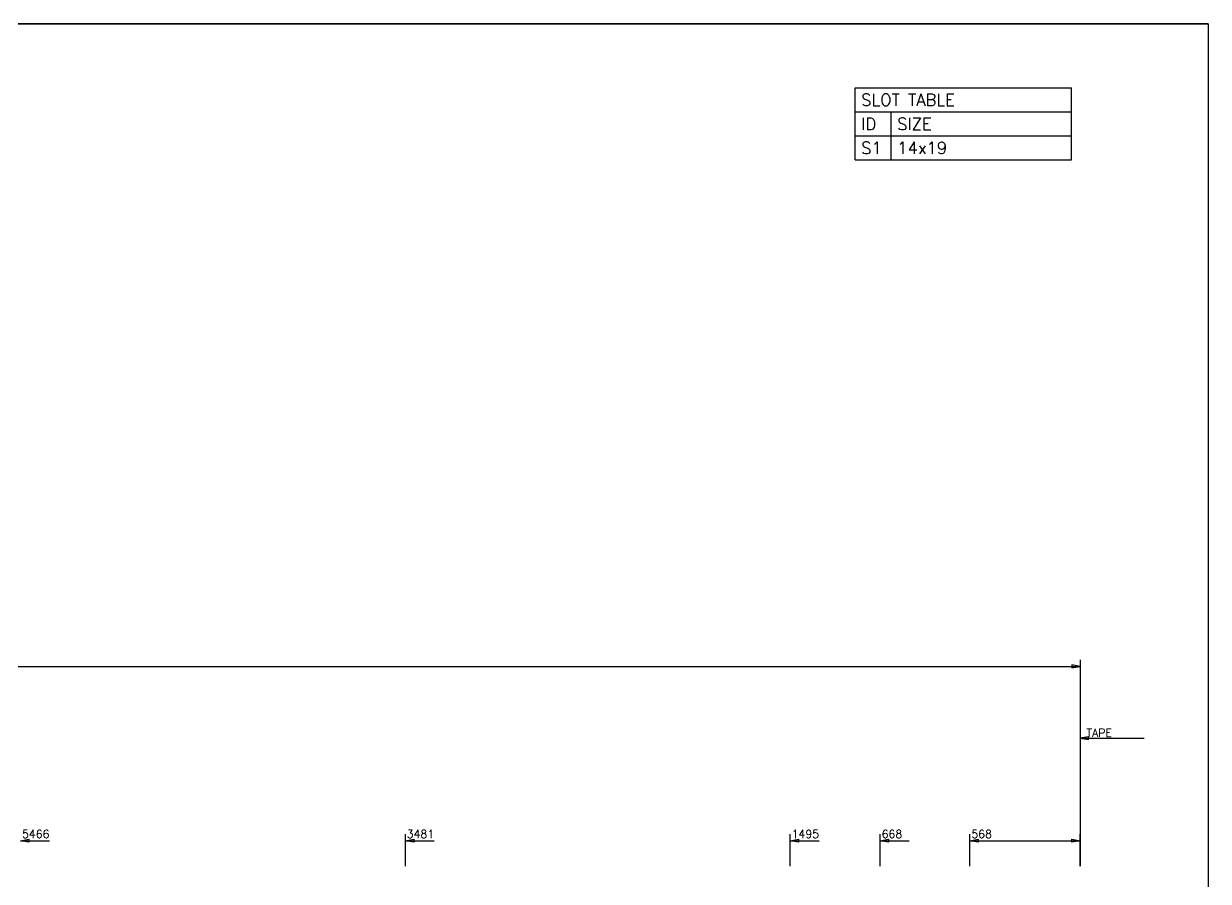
# Model space of a CAD drawing. Extents: x 0 to 428, y 0 to 297.
# Drawn here: x 185.2 to 420, y 127.1 to 297 of the extents above; entities that cross this region are included whole.
import ezdxf

# ---------------------------------------------------------------- set-up
doc = ezdxf.new("R2010")
doc.units = 0
doc.linetypes.add('CONTIN', pattern=[0])
doc.layers.get('0').update_dxf_attribs({"linetype": 'CONTIN'})
for name, color, linetype in [('1', 7, 'CONTIN'), ('11', 7, 'CONTIN'), ('2', 7, 'CONTIN'), ('22', 7, 'CONTIN')]:
    doc.layers.add(name, color=color, linetype=linetype)
doc.styles.add('SIMPLEX', font='SIMPLEX')

# ---------------------------------------------------------------- blocks, each defined once
blk = doc.blocks.new('CZEBORDR')
at = {"layer": '22'}
for p, q in [((0, 297), (420, 297)), ((420, 297), (420, 0))]:
    blk.add_line(p, q, dxfattribs=at)
blk = doc.blocks.new('LOGO')
at = {"linetype": 'CONTINUOUS'}
blk.add_line((0, 297), (-420, 297), dxfattribs=at)
at = {"layer": '22'}
blk.add_line((0, 297), (0, 0), dxfattribs=at)
blk = doc.blocks.new('CZESLOT')
for p, q in [((0, 6.35), (0, 9.525)), ((0, 9.525), (28.575, 9.525)), ((28.575, 6.35), (28.575, 9.525)), ((0, 3.175), (0, 6.35)), ((0, 6.35), (4.762, 6.35)), ((0, 6.35), (28.575, 6.35)), ((4.762, 3.175), (4.762, 6.35)), ((4.762, 3.175), (4.762, 6.35)), ((4.762, 6.35), (28.575, 6.35)), ((28.575, 3.175), (28.575, 6.35)), ((0, 0), (0, 3.175)), ((0, 3.175), (4.762, 3.175)), ((4.762, 0), (4.762, 3.175)), ((4.762, 0), (4.762, 3.175)), ((4.762, 3.175), (28.575, 3.175)), ((28.575, 0), (28.575, 3.175)), ((0, 0), (4.762, 0)), ((4.762, 0), (28.575, 0))]:
    blk.add_line(p, q)
at = {"style": 'SIMPLEX'}
for s, p in [('SLOT TABLE', (0.794, 7.144)), ('ID', (0.794, 3.969)), ('SIZE', (5.556, 3.969)), ('S1', (0.794, 0.794)), ('14x19', (5.556, 0.794))]:
    blk.add_text(s, height=1.587, dxfattribs=at).set_placement(p)
blk = doc.blocks.new('ARROW')
at = {"layer": '2'}
for p, q in [((0, 0), (-1.651, 0.275)), ((-1.651, 0.275), (-1.651, -0.275)), ((-1.651, -0.275), (0, 0))]:
    blk.add_line(p, q, dxfattribs=at)
blk = doc.blocks.new('CZEPIECE')
at = {"layer": '2'}
for p, q in [((394.6, 106.934), (394.6, 66.04)), ((50.8, 105.664), (394.6, 105.664)), ((394.6, 92.71), (394.6, 85.09)), ((394.6, 91.44), (407.3, 91.44)), ((184.562, 71.12), (190.277, 71.12)), ((260.838, 66.04), (260.838, 72.39)), ((260.838, 71.12), (266.553, 71.12)), ((337.134, 66.04), (337.134, 72.39)), ((337.134, 71.12), (342.849, 71.12)), ((354.975, 66.04), (354.975, 72.39)), ((354.975, 71.12), (360.69, 71.12)), ((372.755, 66.04), (372.755, 72.39)), ((372.755, 71.12), (378.47, 71.12)), ((378.47, 71.12), (394.6, 71.12)), ((394.6, 66.04), (394.6, 72.39))]:
    blk.add_line(p, q, dxfattribs=at)
at = {"rotation": 180}
blk.add_blockref('ARROW', (394.6, 91.44), dxfattribs=at)
at = {"layer": '1', "xscale": -1}
for p in [(184.562, 71.12), (260.838, 71.12), (337.134, 71.12), (354.975, 71.12), (372.755, 71.12)]:
    blk.add_blockref('ARROW', p, dxfattribs=at)
at = {"layer": '2'}
blk.add_blockref('ARROW', (394.6, 105.664), dxfattribs=at)
at = {"layer": '2', "xscale": -1, "rotation": 180}
blk.add_blockref('ARROW', (394.6, 71.12), dxfattribs=at)
at = {"layer": '11', "style": 'SIMPLEX'}
for s, p in [('5466', (184.827, 71.649)), ('3481', (261.103, 71.649)), ('1495', (337.398, 71.649)), ('668', (355.239, 71.649)), ('568', (373.019, 71.649))]:
    blk.add_text(s, height=1.587, dxfattribs=at).set_placement(p)
at = {"layer": '2', "style": 'SIMPLEX'}
blk.add_text('TAPE', height=1.587, dxfattribs=at).set_placement((395.87, 91.694))

msp = doc.modelspace()

# ---------------------------------------------------------------- block references
at = {"xscale": 1.5, "yscale": 1.5, "zscale": 1.5}
msp.add_blockref('CZESLOT', (350, 270), dxfattribs=at)
msp.add_blockref('CZEPIECE', (0, 64))
at = {"layer": '1'}
msp.add_blockref('CZEBORDR', (0, 0), dxfattribs=at)
at = {"layer": '2'}
msp.add_blockref('LOGO', (420, 0), dxfattribs=at)

doc.saveas('drawing.dxf')
